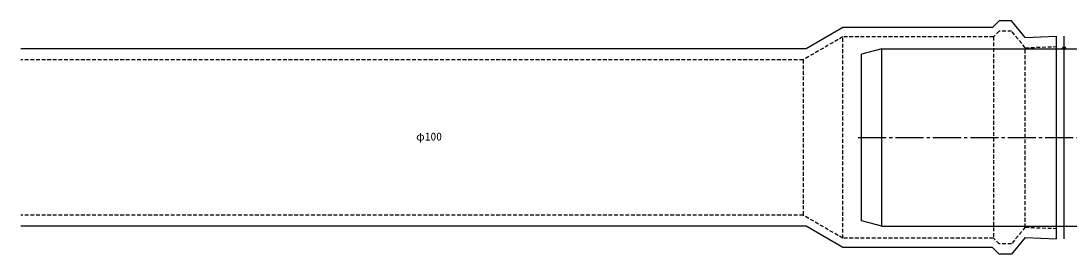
# Model space of a CAD drawing. Units: millimetres on the paper, with parts at other scales. Extents: x -140 to 4236, y -1707 to 1458.
# Drawn here: x 2072.1 to 2408.2, y -1524.9 to -1450.1 of the extents above; entities that cross this region are included whole.
import ezdxf
from ezdxf.enums import TextEntityAlignment as Align

# ---------------------------------------------------------------- set-up
doc = ezdxf.new("R2010")
doc.units = ezdxf.units.MM
doc.linetypes.add('CHAIN2', pattern=[12, 9, -1, 1, -1])
doc.linetypes.add('DASHED1', pattern=[1.8, 1.2, -0.6])
doc.layers.add('1-1', color=3, linetype='Continuous')
doc.layers.add('1-2', color=4, linetype='DASHED1')
doc.styles.add('ＭＳ ゴシック', font='')
doc.styles.get('ＭＳ ゴシック').set_extended_font_data('MS Gothic')

msp = doc.modelspace()

# ---------------------------------------------------------------- linework, layer by layer
at = {"layer": '1-1'}
for p, q in [((2406.114, -1459.012), (2406.66, -1458.465)), ((2406.122, -1458.933), (2406.581, -1458.473)), ((2406.148, -1458.836), (2406.485, -1458.499)), ((2406.166, -1459.03), (2406.729, -1458.467)), ((2406.236, -1459.03), (2406.791, -1458.476)), ((2406.242, -1458.671), (2406.319, -1458.594)), ((2406.307, -1459.03), (2406.847, -1458.49)), ((2406.378, -1459.03), (2406.899, -1458.509)), ((2406.449, -1459.03), (2406.947, -1458.532)), ((2406.519, -1459.03), (2406.991, -1458.559)), ((2406.59, -1459.03), (2407.032, -1458.588)), ((2406.661, -1459.03), (2407.069, -1458.621)), ((2406.731, -1459.03), (2407.104, -1458.658)), ((2406.802, -1459.03), (2407.135, -1458.697)), ((2407.244, -1459.03), (2406.113, -1459.03)), ((2406.873, -1459.03), (2407.164, -1458.739)), ((2406.944, -1459.03), (2407.188, -1458.785)), ((2407.014, -1459.03), (2407.209, -1458.835)), ((2407.085, -1459.03), (2407.226, -1458.889)), ((2407.156, -1459.03), (2407.238, -1458.948)), ((2407.226, -1459.03), (2407.244, -1459.013))]:
    msp.add_line(p, q, dxfattribs=at)
at = {"layer": '1-1', "color": 4}
for p, q in [((2348.179, -1459.03), (2341.679, -1460.772)), ((2341.679, -1514.289), (2341.679, -1460.772)), ((2348.179, -1516.03), (2348.179, -1459.03)), ((2348.179, -1459.03), (2465.179, -1459.03)), ((2348.179, -1516.03), (2341.679, -1514.289)), ((2348.179, -1516.03), (2465.179, -1516.03))]:
    msp.add_line(p, q, dxfattribs=at)
at = {"layer": '1-1'}
msp.add_arc((2406.679, -1459.03), 0.566, 0, 180, dxfattribs=at)
at = {"layer": '1-2', "linetype": 'Continuous'}
for p, q in [((2394.179, -1455.405), (2389.753, -1450.13)), ((2335.679, -1452.23), (2323.901, -1459.03)), ((2383.653, -1452.23), (2335.679, -1452.23)), ((2394.179, -1455.405), (2404.179, -1455.056)), ((2404.179, -1520.004), (2404.179, -1455.056)), ((2323.901, -1459.03), (2072.103, -1459.03)), ((2404.179, -1514.289), (2404.179, -1460.772)), ((2323.901, -1516.03), (2072.103, -1516.03)), ((2335.679, -1522.83), (2323.901, -1516.03)), ((2394.179, -1519.655), (2404.179, -1520.004)), ((2383.653, -1522.83), (2335.679, -1522.83))]:
    msp.add_line(p, q, dxfattribs=at)
at = {"layer": '1-2'}
for p, q in [((2335.679, -1455.23), (2322.948, -1462.58)), ((2383.953, -1455.23), (2335.679, -1455.23)), ((2335.679, -1519.83), (2335.679, -1455.23)), ((2385.753, -1453.43), (2383.953, -1455.23)), ((2383.953, -1455.23), (2383.953, -1519.83)), ((2389.753, -1453.43), (2385.753, -1453.43)), ((2394.179, -1458.705), (2389.753, -1453.43)), ((2322.948, -1462.58), (2072.103, -1462.58)), ((2322.948, -1462.58), (2322.948, -1512.48)), ((2322.948, -1512.48), (2072.103, -1512.48)), ((2335.679, -1519.83), (2322.948, -1512.48)), ((2394.179, -1516.355), (2404.179, -1516.704)), ((2383.953, -1519.83), (2335.679, -1519.83))]:
    msp.add_line(p, q, dxfattribs=at)
at = {"layer": '1-2', "color": 7, "linetype": 'Continuous'}
msp.add_line((2406.679, -1520.004), (2406.679, -1455.056), dxfattribs=at)
at = {"layer": '1-2', "color": 7, "linetype": 'CHAIN2'}
msp.add_line((2340.572, -1487.53), (2741.255, -1487.53), dxfattribs=at)
at = {"layer": '1-2', "linetype": 'Continuous'}
for points in [[(2389.753, -1450.13), (2385.753, -1450.13), (2383.653, -1452.23)], [(2394.179, -1519.655), (2389.753, -1524.93), (2385.753, -1524.93), (2383.653, -1522.83)]]:
    msp.add_lwpolyline(points, dxfattribs=at)
at = {"layer": '1-2'}
for points in [[(2394.179, -1516.355), (2394.179, -1458.705), (2404.179, -1458.356)], [(2394.179, -1516.355), (2389.753, -1521.63), (2385.753, -1521.63), (2383.953, -1519.83)]]:
    msp.add_lwpolyline(points, dxfattribs=at)

# ---------------------------------------------------------------- texts
at = {"layer": '1-2', "color": 7, "style": 'ＭＳ ゴシック', "width": 1.05}
msp.add_text('φ100', height=2.566, dxfattribs=at).set_placement((2198.814, -1489.28), align=Align.BOTTOM_LEFT)

doc.saveas('drawing.dxf')
